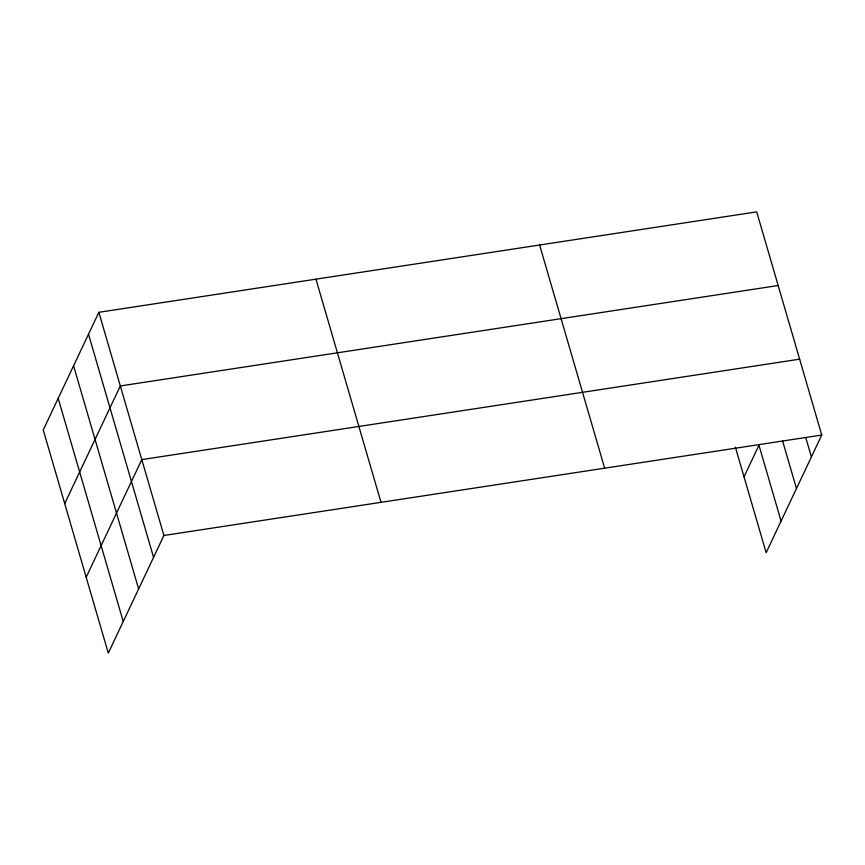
<?xml version="1.0" encoding="UTF-8"?>
<svg xmlns="http://www.w3.org/2000/svg" width="865" height="865" viewBox="0 0 865 865"><rect width="100%" height="100%" fill="white"/><g stroke="black" fill="none" stroke-linecap="round" stroke-linejoin="round"><path stroke-width="1.3" d="M98.859 312.308L43.25 429.959L108.298 653.129L163.907 535.478L98.859 312.308L756.702 211.871L821.75 435.041L766.141 552.692L735.358 447.097M64.713 503.603L120.322 385.952L778.165 285.526M86.176 577.247L141.795 459.607L799.638 359.17M744.019 476.81L758.962 445.205L781.073 521.087M163.907 535.478L821.75 435.041M805.78 437.636L811.402 456.925M782.598 440.945L796.47 488.53M539.619 245.022L604.657 468.192M315.952 279.168L381 502.338M88.522 334.193L153.559 557.363M73.579 365.798L138.627 588.957M58.193 398.354L123.23 621.524"/></g></svg>
